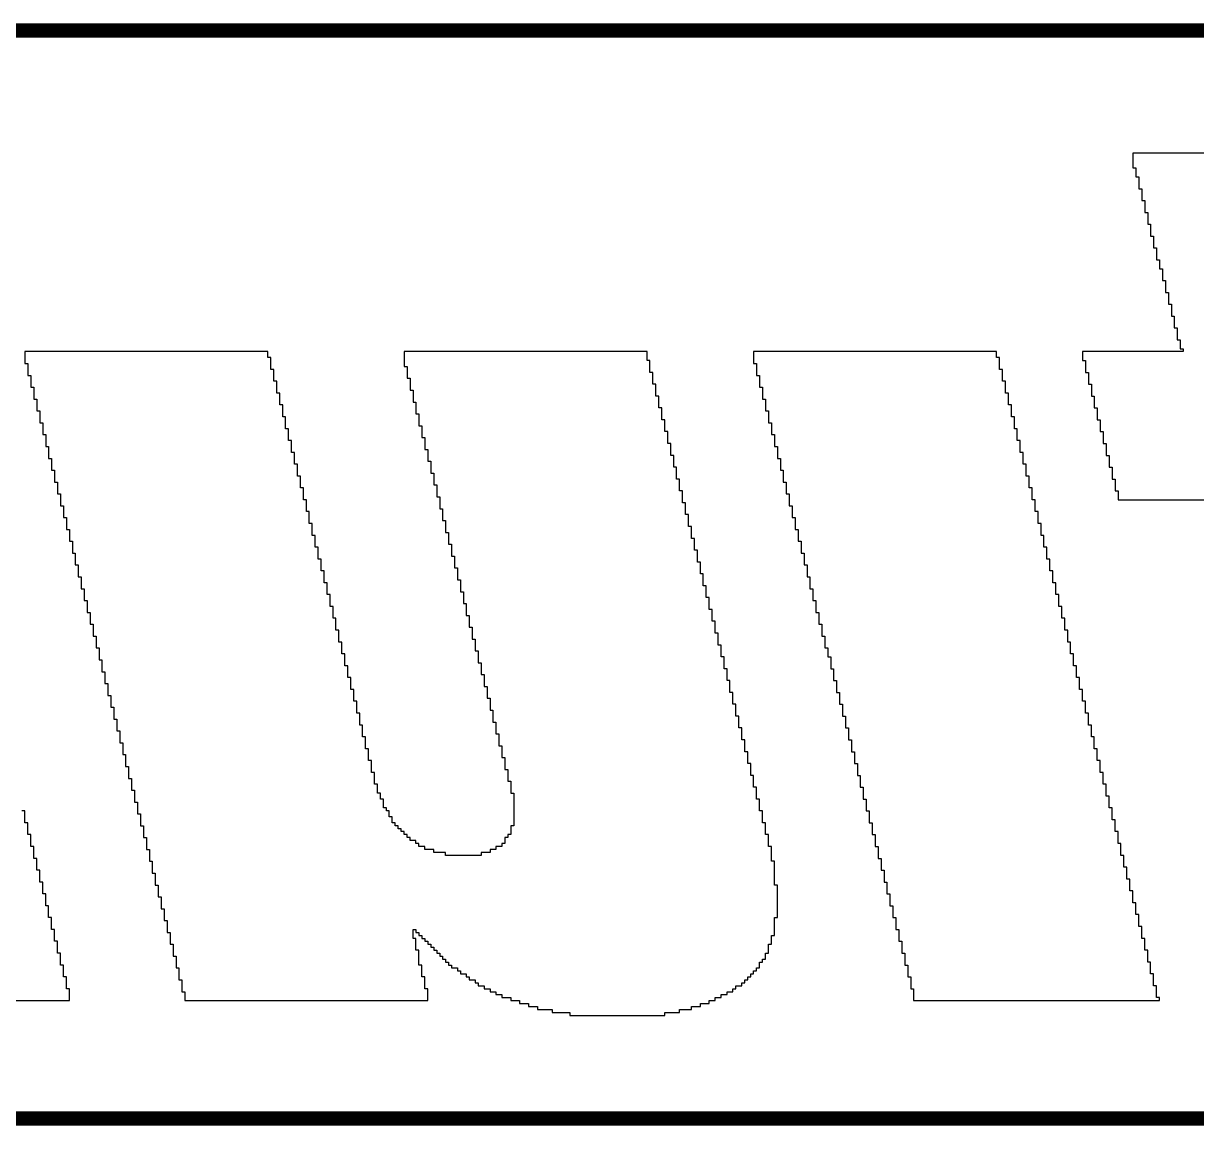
# Model space of a CAD drawing. Header units: inches. Extents: x -5.3 to 9.8, y -3.2 to 6.3.
# Drawn here: x -3.2202 to -2.8103, y -1.8025 to -1.4175 of the extents above; entities that cross this region are included whole.
import ezdxf

# ---------------------------------------------------------------- set-up
doc = ezdxf.new("R2010")
doc.units = ezdxf.units.IN
doc.header["$MEASUREMENT"] = 0
doc.layers.add('22_TITLE_BLOCK_MIRRORED', color=56, linetype='Continuous')

msp = doc.modelspace()

# ---------------------------------------------------------------- linework, layer by layer
at = {"layer": '22_TITLE_BLOCK_MIRRORED'}
for p, q in [((-2.83258, -1.4628), (-2.83258, -1.46797)), ((-2.7477, -1.4628), (-2.83258, -1.4628)), ((-2.83258, -1.46797), (-2.83154, -1.46797)), ((-2.83154, -1.46797), (-2.83154, -1.47108)), ((-2.83154, -1.47108), (-2.83051, -1.47108)), ((-2.83051, -1.47108), (-2.83051, -1.47522)), ((-2.83051, -1.47522), (-2.82947, -1.47522)), ((-2.82947, -1.47522), (-2.82947, -1.47936)), ((-2.82947, -1.47936), (-2.82844, -1.47936)), ((-2.82844, -1.47936), (-2.82844, -1.4835)), ((-2.82844, -1.4835), (-2.8274, -1.4835)), ((-2.8274, -1.4835), (-2.8274, -1.48764)), ((-2.8274, -1.48764), (-2.82637, -1.48764)), ((-2.82637, -1.48764), (-2.82637, -1.49178)), ((-2.82637, -1.49178), (-2.82533, -1.49178)), ((-2.82533, -1.49178), (-2.82533, -1.49592)), ((-2.82533, -1.49592), (-2.8243, -1.49592)), ((-2.8243, -1.49592), (-2.8243, -1.50006)), ((-2.8243, -1.50006), (-2.82326, -1.50006)), ((-2.82326, -1.50006), (-2.82326, -1.50317)), ((-2.82326, -1.50317), (-2.82223, -1.50317)), ((-2.82223, -1.50317), (-2.82223, -1.50731)), ((-2.82223, -1.50731), (-2.82119, -1.50731)), ((-2.82119, -1.50731), (-2.82119, -1.51145)), ((-2.82119, -1.51145), (-2.82016, -1.51145)), ((-2.82016, -1.51145), (-2.82016, -1.51559)), ((-2.82016, -1.51559), (-2.81912, -1.51559)), ((-2.81912, -1.51559), (-2.81912, -1.51973)), ((-2.81912, -1.51973), (-2.81809, -1.51973)), ((-2.81809, -1.51973), (-2.81809, -1.52387)), ((-2.81809, -1.52387), (-2.81705, -1.52387)), ((-2.81705, -1.52387), (-2.81705, -1.52801)), ((-2.81705, -1.52801), (-2.81602, -1.52801)), ((-2.81602, -1.52801), (-2.81602, -1.53112)), ((-3.21972, -1.53215), (-3.21972, -1.53629)), ((-3.13484, -1.53215), (-3.21972, -1.53215)), ((-3.13484, -1.53422), (-3.13484, -1.53215)), ((-3.00234, -1.53215), (-3.08722, -1.53215)), ((-3.08722, -1.53215), (-3.08722, -1.53733)), ((-3.00234, -1.53526), (-3.00234, -1.53215)), ((-2.96508, -1.53215), (-2.96508, -1.53629)), ((-2.8802, -1.53215), (-2.96508, -1.53215)), ((-2.8802, -1.53422), (-2.8802, -1.53215)), ((-2.81498, -1.53215), (-2.85018, -1.53215)), ((-2.85018, -1.53215), (-2.85018, -1.53526)), ((-2.81602, -1.53112), (-2.81498, -1.53112)), ((-2.81498, -1.53112), (-2.81498, -1.53215)), ((-3.21972, -1.53629), (-3.21869, -1.53629)), ((-3.21869, -1.53629), (-3.21869, -1.54043)), ((-3.13381, -1.53422), (-3.13484, -1.53422)), ((-3.13381, -1.53836), (-3.13381, -1.53422)), ((-3.00131, -1.53526), (-3.00234, -1.53526)), ((-3.00131, -1.5394), (-3.00131, -1.53526)), ((-2.96508, -1.53629), (-2.96404, -1.53629)), ((-2.96404, -1.53629), (-2.96404, -1.54043)), ((-2.87916, -1.53422), (-2.8802, -1.53422)), ((-2.87916, -1.53836), (-2.87916, -1.53422)), ((-2.85018, -1.53526), (-2.84914, -1.53526)), ((-2.84914, -1.53526), (-2.84914, -1.5394)), ((-3.21869, -1.54043), (-3.21765, -1.54043)), ((-3.21765, -1.54043), (-3.21765, -1.54457)), ((-3.13277, -1.53836), (-3.13381, -1.53836)), ((-3.13277, -1.5425), (-3.13277, -1.53836)), ((-3.08722, -1.53733), (-3.08619, -1.53733)), ((-3.08619, -1.53733), (-3.08619, -1.54147)), ((-3.00027, -1.5394), (-3.00131, -1.5394)), ((-3.00027, -1.54354), (-3.00027, -1.5394)), ((-2.96404, -1.54043), (-2.96301, -1.54043)), ((-2.96301, -1.54043), (-2.96301, -1.54457)), ((-2.87813, -1.53836), (-2.87916, -1.53836)), ((-2.87813, -1.5425), (-2.87813, -1.53836)), ((-2.84914, -1.5394), (-2.84811, -1.5394)), ((-2.84811, -1.5394), (-2.84811, -1.54354)), ((-3.21765, -1.54457), (-3.21662, -1.54457)), ((-3.21662, -1.54457), (-3.21662, -1.54871)), ((-3.13174, -1.5425), (-3.13277, -1.5425)), ((-3.13174, -1.54664), (-3.13174, -1.5425)), ((-3.08619, -1.54147), (-3.08515, -1.54147)), ((-3.08515, -1.54147), (-3.08515, -1.54561)), ((-2.99924, -1.54354), (-3.00027, -1.54354)), ((-2.99924, -1.54768), (-2.99924, -1.54354)), ((-2.96301, -1.54457), (-2.96197, -1.54457)), ((-2.96197, -1.54457), (-2.96197, -1.54871)), ((-2.87709, -1.5425), (-2.87813, -1.5425)), ((-2.87709, -1.54664), (-2.87709, -1.5425)), ((-2.84811, -1.54354), (-2.84707, -1.54354)), ((-2.84707, -1.54354), (-2.84707, -1.54768)), ((-3.21662, -1.54871), (-3.21558, -1.54871)), ((-3.21558, -1.54871), (-3.21558, -1.55285)), ((-3.1307, -1.54664), (-3.13174, -1.54664)), ((-3.1307, -1.55078), (-3.1307, -1.54664)), ((-3.08515, -1.54561), (-3.08412, -1.54561)), ((-3.08412, -1.54561), (-3.08412, -1.54975)), ((-2.9982, -1.54768), (-2.99924, -1.54768)), ((-2.9982, -1.55182), (-2.9982, -1.54768)), ((-2.96197, -1.54871), (-2.96094, -1.54871)), ((-2.96094, -1.54871), (-2.96094, -1.55285)), ((-2.87606, -1.54664), (-2.87709, -1.54664)), ((-2.87606, -1.55078), (-2.87606, -1.54664)), ((-2.84707, -1.54768), (-2.84604, -1.54768)), ((-2.84604, -1.54768), (-2.84604, -1.55182)), ((-3.21558, -1.55285), (-3.21455, -1.55285)), ((-3.21455, -1.55285), (-3.21455, -1.55699)), ((-3.12966, -1.55078), (-3.1307, -1.55078)), ((-3.12966, -1.55492), (-3.12966, -1.55078)), ((-3.08412, -1.54975), (-3.08308, -1.54975)), ((-3.08308, -1.54975), (-3.08308, -1.55389)), ((-2.99717, -1.55182), (-2.9982, -1.55182)), ((-2.99717, -1.55596), (-2.99717, -1.55182)), ((-2.96094, -1.55285), (-2.9599, -1.55285)), ((-2.9599, -1.55285), (-2.9599, -1.55699)), ((-2.87502, -1.55078), (-2.87606, -1.55078)), ((-2.87502, -1.55492), (-2.87502, -1.55078)), ((-2.84604, -1.55182), (-2.845, -1.55182)), ((-2.845, -1.55182), (-2.845, -1.55596)), ((-3.21455, -1.55699), (-3.21351, -1.55699)), ((-3.21351, -1.55699), (-3.21351, -1.56114)), ((-3.12863, -1.55492), (-3.12966, -1.55492)), ((-3.12863, -1.55907), (-3.12863, -1.55492)), ((-3.08308, -1.55389), (-3.08205, -1.55389)), ((-3.08205, -1.55389), (-3.08205, -1.55803)), ((-2.99613, -1.55596), (-2.99717, -1.55596)), ((-2.99613, -1.5601), (-2.99613, -1.55596)), ((-2.9599, -1.55699), (-2.95887, -1.55699)), ((-2.95887, -1.55699), (-2.95887, -1.56114)), ((-2.87398, -1.55492), (-2.87502, -1.55492)), ((-2.87398, -1.55907), (-2.87398, -1.55492)), ((-2.845, -1.55596), (-2.84397, -1.55596)), ((-2.84397, -1.55596), (-2.84397, -1.5601)), ((-3.21351, -1.56114), (-3.21248, -1.56114)), ((-3.21248, -1.56114), (-3.21248, -1.56528)), ((-3.12759, -1.55907), (-3.12863, -1.55907)), ((-3.12759, -1.56321), (-3.12759, -1.55907)), ((-3.08205, -1.55803), (-3.08101, -1.55803)), ((-3.08101, -1.55803), (-3.08101, -1.56217)), ((-2.9951, -1.5601), (-2.99613, -1.5601)), ((-2.9951, -1.56424), (-2.9951, -1.5601)), ((-2.95887, -1.56114), (-2.95783, -1.56114)), ((-2.95783, -1.56114), (-2.95783, -1.56528)), ((-2.87295, -1.55907), (-2.87398, -1.55907)), ((-2.87295, -1.56321), (-2.87295, -1.55907)), ((-2.84397, -1.5601), (-2.84293, -1.5601)), ((-2.84293, -1.5601), (-2.84293, -1.56424)), ((-3.21248, -1.56528), (-3.21144, -1.56528)), ((-3.21144, -1.56528), (-3.21144, -1.56942)), ((-3.12656, -1.56321), (-3.12759, -1.56321)), ((-3.12656, -1.56735), (-3.12656, -1.56321)), ((-3.08101, -1.56217), (-3.07998, -1.56217)), ((-3.07998, -1.56217), (-3.07998, -1.56631)), ((-2.99406, -1.56424), (-2.9951, -1.56424)), ((-2.99406, -1.56838), (-2.99406, -1.56424)), ((-2.95783, -1.56528), (-2.9568, -1.56528)), ((-2.9568, -1.56528), (-2.9568, -1.56942)), ((-2.87191, -1.56321), (-2.87295, -1.56321)), ((-2.87191, -1.56735), (-2.87191, -1.56321)), ((-2.84293, -1.56424), (-2.8419, -1.56424)), ((-2.8419, -1.56424), (-2.8419, -1.56838)), ((-3.21144, -1.56942), (-3.21041, -1.56942)), ((-3.21041, -1.56942), (-3.21041, -1.57356)), ((-3.12552, -1.56735), (-3.12656, -1.56735)), ((-3.12552, -1.57149), (-3.12552, -1.56735)), ((-3.07998, -1.56631), (-3.07894, -1.56631)), ((-3.07894, -1.56631), (-3.07894, -1.57045)), ((-2.99303, -1.56838), (-2.99406, -1.56838)), ((-2.99303, -1.57252), (-2.99303, -1.56838)), ((-2.9568, -1.56942), (-2.95576, -1.56942)), ((-2.95576, -1.56942), (-2.95576, -1.57356)), ((-2.87088, -1.56735), (-2.87191, -1.56735)), ((-2.87088, -1.57149), (-2.87088, -1.56735)), ((-2.8419, -1.56838), (-2.84086, -1.56838)), ((-2.84086, -1.56838), (-2.84086, -1.57252)), ((-3.21041, -1.57356), (-3.20937, -1.57356)), ((-3.20937, -1.57356), (-3.20937, -1.5777)), ((-3.12449, -1.57149), (-3.12552, -1.57149)), ((-3.12449, -1.57563), (-3.12449, -1.57149)), ((-3.07894, -1.57045), (-3.07791, -1.57045)), ((-3.07791, -1.57045), (-3.07791, -1.57459)), ((-2.99199, -1.57252), (-2.99303, -1.57252)), ((-2.99199, -1.57666), (-2.99199, -1.57252)), ((-2.95576, -1.57356), (-2.95473, -1.57356)), ((-2.95473, -1.57356), (-2.95473, -1.5777)), ((-2.86984, -1.57149), (-2.87088, -1.57149)), ((-2.86984, -1.57563), (-2.86984, -1.57149)), ((-2.84086, -1.57252), (-2.83983, -1.57252)), ((-2.83983, -1.57252), (-2.83983, -1.57666)), ((-3.20937, -1.5777), (-3.20834, -1.5777)), ((-3.20834, -1.5777), (-3.20834, -1.58184)), ((-3.12345, -1.57563), (-3.12449, -1.57563)), ((-3.12345, -1.57977), (-3.12345, -1.57563)), ((-3.07791, -1.57459), (-3.07687, -1.57459)), ((-3.07687, -1.57459), (-3.07687, -1.57873)), ((-2.99096, -1.57666), (-2.99199, -1.57666)), ((-2.99096, -1.5808), (-2.99096, -1.57666)), ((-2.95473, -1.5777), (-2.95369, -1.5777)), ((-2.95369, -1.5777), (-2.95369, -1.58184)), ((-2.86881, -1.57563), (-2.86984, -1.57563)), ((-2.86881, -1.57977), (-2.86881, -1.57563)), ((-2.83983, -1.57666), (-2.83879, -1.57666)), ((-2.83879, -1.57666), (-2.83879, -1.5808)), ((-3.20834, -1.58184), (-3.2073, -1.58184)), ((-3.2073, -1.58184), (-3.2073, -1.58598)), ((-3.12242, -1.57977), (-3.12345, -1.57977)), ((-3.12242, -1.58391), (-3.12242, -1.57977)), ((-3.07687, -1.57873), (-3.07584, -1.57873)), ((-3.07584, -1.57873), (-3.07584, -1.58287)), ((-2.98992, -1.5808), (-2.99096, -1.5808)), ((-2.98992, -1.58494), (-2.98992, -1.5808)), ((-2.95369, -1.58184), (-2.95266, -1.58184)), ((-2.95266, -1.58184), (-2.95266, -1.58598)), ((-2.86777, -1.57977), (-2.86881, -1.57977)), ((-2.86777, -1.58391), (-2.86777, -1.57977)), ((-2.83879, -1.5808), (-2.83775, -1.5808)), ((-2.83775, -1.5808), (-2.83775, -1.58391)), ((-3.2073, -1.58598), (-3.20627, -1.58598)), ((-3.20627, -1.58598), (-3.20627, -1.59012)), ((-3.12138, -1.58391), (-3.12242, -1.58391)), ((-3.12138, -1.58805), (-3.12138, -1.58391)), ((-3.07584, -1.58287), (-3.0748, -1.58287)), ((-3.0748, -1.58287), (-3.0748, -1.58701)), ((-2.98889, -1.58494), (-2.98992, -1.58494)), ((-2.98889, -1.58908), (-2.98889, -1.58494)), ((-2.95266, -1.58598), (-2.95162, -1.58598)), ((-2.95162, -1.58598), (-2.95162, -1.59012)), ((-2.86674, -1.58391), (-2.86777, -1.58391)), ((-2.86674, -1.58805), (-2.86674, -1.58391)), ((-2.83775, -1.58391), (-2.80256, -1.58391)), ((-3.20627, -1.59012), (-3.20523, -1.59012)), ((-3.20523, -1.59012), (-3.20523, -1.59426)), ((-3.12035, -1.58805), (-3.12138, -1.58805)), ((-3.12035, -1.59219), (-3.12035, -1.58805)), ((-3.0748, -1.58701), (-3.07377, -1.58701)), ((-3.07377, -1.58701), (-3.07377, -1.59115)), ((-2.98785, -1.58908), (-2.98889, -1.58908)), ((-2.98785, -1.59322), (-2.98785, -1.58908)), ((-2.95162, -1.59012), (-2.95059, -1.59012)), ((-2.95059, -1.59012), (-2.95059, -1.59426)), ((-2.8657, -1.58805), (-2.86674, -1.58805)), ((-2.8657, -1.59219), (-2.8657, -1.58805)), ((-3.20523, -1.59426), (-3.2042, -1.59426)), ((-3.2042, -1.59426), (-3.2042, -1.5984)), ((-3.11931, -1.59219), (-3.12035, -1.59219)), ((-3.11931, -1.59633), (-3.11931, -1.59219)), ((-3.07377, -1.59115), (-3.07273, -1.59115)), ((-3.07273, -1.59115), (-3.07273, -1.5953)), ((-2.98682, -1.59322), (-2.98785, -1.59322)), ((-2.98682, -1.59737), (-2.98682, -1.59322)), ((-2.95059, -1.59426), (-2.94955, -1.59426)), ((-2.94955, -1.59426), (-2.94955, -1.5984)), ((-2.86467, -1.59219), (-2.8657, -1.59219)), ((-2.86467, -1.59633), (-2.86467, -1.59219)), ((-3.2042, -1.5984), (-3.20316, -1.5984)), ((-3.20316, -1.5984), (-3.20316, -1.60254)), ((-3.11828, -1.59633), (-3.11931, -1.59633)), ((-3.11828, -1.60047), (-3.11828, -1.59633)), ((-3.07273, -1.5953), (-3.0717, -1.5953)), ((-3.0717, -1.5953), (-3.0717, -1.59944)), ((-2.98578, -1.59737), (-2.98682, -1.59737)), ((-2.98578, -1.60151), (-2.98578, -1.59737)), ((-2.94955, -1.5984), (-2.94851, -1.5984)), ((-2.94851, -1.5984), (-2.94851, -1.60254)), ((-2.86363, -1.59633), (-2.86467, -1.59633)), ((-2.86363, -1.60047), (-2.86363, -1.59633)), ((-3.20316, -1.60254), (-3.20213, -1.60254)), ((-3.20213, -1.60254), (-3.20213, -1.60668)), ((-3.11724, -1.60047), (-3.11828, -1.60047)), ((-3.11724, -1.60461), (-3.11724, -1.60047)), ((-3.0717, -1.59944), (-3.07066, -1.59944)), ((-3.07066, -1.59944), (-3.07066, -1.60358)), ((-2.98475, -1.60151), (-2.98578, -1.60151)), ((-2.98475, -1.60565), (-2.98475, -1.60151)), ((-2.94851, -1.60254), (-2.94748, -1.60254)), ((-2.94748, -1.60254), (-2.94748, -1.60668)), ((-2.8626, -1.60047), (-2.86363, -1.60047)), ((-2.8626, -1.60461), (-2.8626, -1.60047)), ((-3.20213, -1.60668), (-3.20109, -1.60668)), ((-3.20109, -1.60668), (-3.20109, -1.61082)), ((-3.11621, -1.60461), (-3.11724, -1.60461)), ((-3.11621, -1.60875), (-3.11621, -1.60461)), ((-3.07066, -1.60358), (-3.06963, -1.60358)), ((-3.06963, -1.60358), (-3.06963, -1.60772)), ((-2.98371, -1.60565), (-2.98475, -1.60565)), ((-2.98371, -1.60979), (-2.98371, -1.60565)), ((-2.94748, -1.60668), (-2.94644, -1.60668)), ((-2.94644, -1.60668), (-2.94644, -1.61082)), ((-2.86156, -1.60461), (-2.8626, -1.60461)), ((-2.86156, -1.60875), (-2.86156, -1.60461)), ((-3.20109, -1.61082), (-3.20005, -1.61082)), ((-3.20005, -1.61082), (-3.20005, -1.61496)), ((-3.11517, -1.60875), (-3.11621, -1.60875)), ((-3.11517, -1.61289), (-3.11517, -1.60875)), ((-3.06963, -1.60772), (-3.06859, -1.60772)), ((-3.06859, -1.60772), (-3.06859, -1.61186)), ((-2.98267, -1.60979), (-2.98371, -1.60979)), ((-2.98267, -1.61393), (-2.98267, -1.60979)), ((-2.94644, -1.61082), (-2.94541, -1.61082)), ((-2.94541, -1.61082), (-2.94541, -1.61496)), ((-2.86053, -1.60875), (-2.86156, -1.60875)), ((-2.86053, -1.61289), (-2.86053, -1.60875)), ((-3.20005, -1.61496), (-3.19902, -1.61496)), ((-3.19902, -1.61496), (-3.19902, -1.6191)), ((-3.11414, -1.61289), (-3.11517, -1.61289)), ((-3.11414, -1.61703), (-3.11414, -1.61289)), ((-3.06859, -1.61186), (-3.06756, -1.61186)), ((-3.06756, -1.61186), (-3.06756, -1.616)), ((-2.98164, -1.61393), (-2.98267, -1.61393)), ((-2.98164, -1.61807), (-2.98164, -1.61393)), ((-2.94541, -1.61496), (-2.94437, -1.61496)), ((-2.94437, -1.61496), (-2.94437, -1.6191)), ((-2.85949, -1.61289), (-2.86053, -1.61289)), ((-2.85949, -1.61703), (-2.85949, -1.61289)), ((-3.19902, -1.6191), (-3.19798, -1.6191)), ((-3.19798, -1.6191), (-3.19798, -1.62324)), ((-3.1131, -1.61703), (-3.11414, -1.61703)), ((-3.1131, -1.62117), (-3.1131, -1.61703)), ((-3.06756, -1.616), (-3.06652, -1.616)), ((-3.06652, -1.616), (-3.06652, -1.62014)), ((-2.9806, -1.61807), (-2.98164, -1.61807)), ((-2.9806, -1.62221), (-2.9806, -1.61807)), ((-2.94437, -1.6191), (-2.94334, -1.6191)), ((-2.94334, -1.6191), (-2.94334, -1.62324)), ((-2.85846, -1.61703), (-2.85949, -1.61703)), ((-2.85846, -1.62117), (-2.85846, -1.61703)), ((-3.19798, -1.62324), (-3.19695, -1.62324)), ((-3.19695, -1.62324), (-3.19695, -1.62738)), ((-3.11207, -1.62117), (-3.1131, -1.62117)), ((-3.11207, -1.62531), (-3.11207, -1.62117)), ((-3.06652, -1.62014), (-3.06549, -1.62014)), ((-3.06549, -1.62014), (-3.06549, -1.62428)), ((-2.97957, -1.62221), (-2.9806, -1.62221)), ((-2.97957, -1.62635), (-2.97957, -1.62221)), ((-2.94334, -1.62324), (-2.9423, -1.62324)), ((-2.9423, -1.62324), (-2.9423, -1.62738)), ((-2.85742, -1.62117), (-2.85846, -1.62117)), ((-2.85742, -1.62531), (-2.85742, -1.62117)), ((-3.11103, -1.62531), (-3.11207, -1.62531)), ((-3.11103, -1.62945), (-3.11103, -1.62531)), ((-3.06549, -1.62428), (-3.06445, -1.62428)), ((-3.06445, -1.62428), (-3.06445, -1.62842)), ((-2.97853, -1.62635), (-2.97957, -1.62635)), ((-2.97853, -1.63049), (-2.97853, -1.62635)), ((-2.85639, -1.62531), (-2.85742, -1.62531)), ((-2.85639, -1.62945), (-2.85639, -1.62531)), ((-3.19695, -1.62738), (-3.19591, -1.62738)), ((-3.19591, -1.62738), (-3.19591, -1.63152)), ((-3.11, -1.62945), (-3.11103, -1.62945)), ((-3.11, -1.6336), (-3.11, -1.62945)), ((-3.06445, -1.62842), (-3.06342, -1.62842)), ((-3.06342, -1.62842), (-3.06342, -1.63256)), ((-2.9775, -1.63049), (-2.97853, -1.63049)), ((-2.9775, -1.63463), (-2.9775, -1.63049)), ((-2.9423, -1.62738), (-2.94127, -1.62738)), ((-2.94127, -1.62738), (-2.94127, -1.63152)), ((-2.85535, -1.62945), (-2.85639, -1.62945)), ((-2.85535, -1.6336), (-2.85535, -1.62945)), ((-3.19591, -1.63152), (-3.19488, -1.63152)), ((-3.19488, -1.63152), (-3.19488, -1.63567)), ((-3.10896, -1.6336), (-3.11, -1.6336)), ((-3.10896, -1.63774), (-3.10896, -1.6336)), ((-3.06342, -1.63256), (-3.06238, -1.63256)), ((-3.06238, -1.63256), (-3.06238, -1.6367)), ((-2.97646, -1.63463), (-2.9775, -1.63463)), ((-2.97646, -1.63877), (-2.97646, -1.63463)), ((-2.94127, -1.63152), (-2.94023, -1.63152)), ((-2.94023, -1.63152), (-2.94023, -1.63567)), ((-2.85432, -1.6336), (-2.85535, -1.6336)), ((-2.85432, -1.63774), (-2.85432, -1.6336)), ((-3.19488, -1.63567), (-3.19384, -1.63567)), ((-3.19384, -1.63567), (-3.19384, -1.63981)), ((-3.10793, -1.63774), (-3.10896, -1.63774)), ((-3.10793, -1.64188), (-3.10793, -1.63774)), ((-3.06238, -1.6367), (-3.06135, -1.6367)), ((-3.06135, -1.6367), (-3.06135, -1.64084)), ((-2.97543, -1.63877), (-2.97646, -1.63877)), ((-2.97543, -1.64291), (-2.97543, -1.63877)), ((-2.94023, -1.63567), (-2.9392, -1.63567)), ((-2.9392, -1.63567), (-2.9392, -1.63877)), ((-2.9392, -1.63877), (-2.93816, -1.63877)), ((-2.93816, -1.63877), (-2.93816, -1.64291)), ((-2.85328, -1.63774), (-2.85432, -1.63774)), ((-2.85328, -1.64188), (-2.85328, -1.63774)), ((-3.19384, -1.63981), (-3.19281, -1.63981)), ((-3.19281, -1.63981), (-3.19281, -1.64395)), ((-3.10689, -1.64188), (-3.10793, -1.64188)), ((-3.10689, -1.64602), (-3.10689, -1.64188)), ((-3.06135, -1.64084), (-3.06031, -1.64084)), ((-3.06031, -1.64084), (-3.06031, -1.64498)), ((-2.97439, -1.64291), (-2.97543, -1.64291)), ((-2.97439, -1.64705), (-2.97439, -1.64291)), ((-2.93816, -1.64291), (-2.93713, -1.64291)), ((-2.93713, -1.64291), (-2.93713, -1.64705)), ((-2.85225, -1.64188), (-2.85328, -1.64188)), ((-2.85225, -1.64602), (-2.85225, -1.64188)), ((-3.19281, -1.64395), (-3.19177, -1.64395)), ((-3.19177, -1.64395), (-3.19177, -1.64809)), ((-3.10586, -1.64602), (-3.10689, -1.64602)), ((-3.10586, -1.65016), (-3.10586, -1.64602)), ((-3.06031, -1.64498), (-3.05928, -1.64498)), ((-3.05928, -1.64498), (-3.05928, -1.64912)), ((-2.97336, -1.64705), (-2.97439, -1.64705)), ((-2.97336, -1.65119), (-2.97336, -1.64705)), ((-2.93713, -1.64705), (-2.93609, -1.64705)), ((-2.93609, -1.64705), (-2.93609, -1.65119)), ((-2.85121, -1.64602), (-2.85225, -1.64602)), ((-2.85121, -1.65016), (-2.85121, -1.64602)), ((-3.19177, -1.64809), (-3.19074, -1.64809)), ((-3.19074, -1.64809), (-3.19074, -1.65223)), ((-3.10482, -1.65016), (-3.10586, -1.65016)), ((-3.10482, -1.6543), (-3.10482, -1.65016)), ((-3.05928, -1.64912), (-3.05824, -1.64912)), ((-3.05824, -1.64912), (-3.05824, -1.65326)), ((-2.97232, -1.65119), (-2.97336, -1.65119)), ((-2.97232, -1.65533), (-2.97232, -1.65119)), ((-2.93609, -1.65119), (-2.93506, -1.65119)), ((-2.93506, -1.65119), (-2.93506, -1.65533)), ((-2.85018, -1.65016), (-2.85121, -1.65016)), ((-2.85018, -1.6543), (-2.85018, -1.65016)), ((-3.19074, -1.65223), (-3.1897, -1.65223)), ((-3.1897, -1.65223), (-3.1897, -1.65637)), ((-3.10379, -1.6543), (-3.10482, -1.6543)), ((-3.10379, -1.65844), (-3.10379, -1.6543)), ((-3.05824, -1.65326), (-3.05721, -1.65326)), ((-3.05721, -1.65326), (-3.05721, -1.6574)), ((-2.97129, -1.65533), (-2.97232, -1.65533)), ((-2.97129, -1.65947), (-2.97129, -1.65533)), ((-2.93506, -1.65533), (-2.93402, -1.65533)), ((-2.93402, -1.65533), (-2.93402, -1.65947)), ((-2.84914, -1.6543), (-2.85018, -1.6543)), ((-2.84914, -1.65844), (-2.84914, -1.6543)), ((-3.1897, -1.65637), (-3.18867, -1.65637)), ((-3.18867, -1.65637), (-3.18867, -1.66051)), ((-3.10275, -1.65844), (-3.10379, -1.65844)), ((-3.10275, -1.66258), (-3.10275, -1.65844)), ((-3.05721, -1.6574), (-3.05617, -1.6574)), ((-3.05617, -1.6574), (-3.05617, -1.66154)), ((-2.97025, -1.65947), (-2.97129, -1.65947)), ((-2.97025, -1.66361), (-2.97025, -1.65947)), ((-2.93402, -1.65947), (-2.93299, -1.65947)), ((-2.93299, -1.65947), (-2.93299, -1.66361)), ((-2.84811, -1.65844), (-2.84914, -1.65844)), ((-2.84811, -1.66258), (-2.84811, -1.65844)), ((-3.18867, -1.66051), (-3.18763, -1.66051)), ((-3.18763, -1.66051), (-3.18763, -1.66465)), ((-3.10172, -1.66258), (-3.10275, -1.66258)), ((-3.10172, -1.66672), (-3.10172, -1.66258)), ((-3.05617, -1.66154), (-3.05513, -1.66154)), ((-3.05513, -1.66154), (-3.05513, -1.66568)), ((-2.96922, -1.66361), (-2.97025, -1.66361)), ((-2.96922, -1.66775), (-2.96922, -1.66361)), ((-2.93299, -1.66361), (-2.93195, -1.66361)), ((-2.93195, -1.66361), (-2.93195, -1.66775)), ((-2.84707, -1.66258), (-2.84811, -1.66258)), ((-2.84707, -1.66672), (-2.84707, -1.66258)), ((-3.18763, -1.66465), (-3.1866, -1.66465)), ((-3.1866, -1.66465), (-3.1866, -1.66879)), ((-3.10068, -1.66672), (-3.10172, -1.66672)), ((-3.10068, -1.67086), (-3.10068, -1.66672)), ((-3.05513, -1.66568), (-3.0541, -1.66568)), ((-3.0541, -1.66568), (-3.0541, -1.66983)), ((-2.96818, -1.66775), (-2.96922, -1.66775)), ((-2.96818, -1.6719), (-2.96818, -1.66775)), ((-2.93195, -1.66775), (-2.93092, -1.66775)), ((-2.93092, -1.66775), (-2.93092, -1.6719)), ((-2.84604, -1.66672), (-2.84707, -1.66672)), ((-2.84604, -1.67086), (-2.84604, -1.66672)), ((-3.1866, -1.66879), (-3.18556, -1.66879)), ((-3.18556, -1.66879), (-3.18556, -1.67293)), ((-3.09965, -1.67086), (-3.10068, -1.67086)), ((-3.09965, -1.675), (-3.09965, -1.67086)), ((-3.0541, -1.66983), (-3.05306, -1.66983)), ((-3.05306, -1.66983), (-3.05306, -1.67397)), ((-2.96715, -1.6719), (-2.96818, -1.6719)), ((-2.96715, -1.67604), (-2.96715, -1.6719)), ((-2.93092, -1.6719), (-2.92988, -1.6719)), ((-2.92988, -1.6719), (-2.92988, -1.67604)), ((-2.845, -1.67086), (-2.84604, -1.67086)), ((-2.845, -1.675), (-2.845, -1.67086)), ((-3.18556, -1.67293), (-3.18453, -1.67293)), ((-3.18453, -1.67293), (-3.18453, -1.67707)), ((-3.09861, -1.675), (-3.09965, -1.675)), ((-3.09861, -1.67914), (-3.09861, -1.675)), ((-3.05306, -1.67397), (-3.05203, -1.67397)), ((-3.05203, -1.67397), (-3.05203, -1.67811)), ((-2.96611, -1.67604), (-2.96715, -1.67604)), ((-2.96611, -1.68018), (-2.96611, -1.67604)), ((-2.92988, -1.67604), (-2.92885, -1.67604)), ((-2.92885, -1.67604), (-2.92885, -1.68018)), ((-2.84397, -1.675), (-2.845, -1.675)), ((-2.84397, -1.67914), (-2.84397, -1.675)), ((-3.18453, -1.67707), (-3.18349, -1.67707)), ((-3.18349, -1.67707), (-3.18349, -1.68121)), ((-3.09758, -1.67914), (-3.09861, -1.67914)), ((-3.09758, -1.68328), (-3.09758, -1.67914)), ((-3.05203, -1.67811), (-3.05099, -1.67811)), ((-3.05099, -1.67811), (-3.05099, -1.68225)), ((-2.96508, -1.68018), (-2.96611, -1.68018)), ((-2.96508, -1.68432), (-2.96508, -1.68018)), ((-2.92885, -1.68018), (-2.92781, -1.68018)), ((-2.92781, -1.68018), (-2.92781, -1.68432)), ((-2.84293, -1.67914), (-2.84397, -1.67914)), ((-2.84293, -1.68328), (-2.84293, -1.67914)), ((-3.18349, -1.68121), (-3.18246, -1.68121)), ((-3.18246, -1.68121), (-3.18246, -1.68535)), ((-3.09654, -1.68328), (-3.09758, -1.68328)), ((-3.09654, -1.68639), (-3.09654, -1.68328)), ((-3.05099, -1.68225), (-3.04996, -1.68225)), ((-3.04996, -1.68225), (-3.04996, -1.68639)), ((-2.96404, -1.68432), (-2.96508, -1.68432)), ((-2.96404, -1.68846), (-2.96404, -1.68432)), ((-2.92781, -1.68432), (-2.92678, -1.68432)), ((-2.92678, -1.68432), (-2.92678, -1.68846)), ((-2.8419, -1.68328), (-2.84293, -1.68328)), ((-2.8419, -1.68742), (-2.8419, -1.68328)), ((-3.18246, -1.68535), (-3.18142, -1.68535)), ((-3.18142, -1.68535), (-3.18142, -1.68949)), ((-3.09551, -1.68639), (-3.09654, -1.68639)), ((-3.09551, -1.68846), (-3.09551, -1.68639)), ((-3.09447, -1.68846), (-3.09551, -1.68846)), ((-3.09447, -1.69156), (-3.09447, -1.68846)), ((-3.04996, -1.68639), (-3.04892, -1.68639)), ((-3.04892, -1.68639), (-3.04892, -1.69777)), ((-2.96301, -1.68846), (-2.96404, -1.68846)), ((-2.96301, -1.6926), (-2.96301, -1.68846)), ((-2.92678, -1.68846), (-2.92574, -1.68846)), ((-2.92574, -1.68846), (-2.92574, -1.6926)), ((-2.84086, -1.68742), (-2.8419, -1.68742)), ((-2.84086, -1.69156), (-2.84086, -1.68742)), ((-3.21972, -1.6926), (-3.22076, -1.6926)), ((-3.21972, -1.69674), (-3.21972, -1.6926)), ((-3.18142, -1.68949), (-3.18039, -1.68949)), ((-3.18039, -1.68949), (-3.18039, -1.69363)), ((-3.09343, -1.69156), (-3.09447, -1.69156)), ((-3.09343, -1.6926), (-3.09343, -1.69156)), ((-3.0924, -1.6926), (-3.09343, -1.6926)), ((-3.0924, -1.69467), (-3.0924, -1.6926)), ((-2.96197, -1.6926), (-2.96301, -1.6926)), ((-2.96197, -1.69674), (-2.96197, -1.6926)), ((-2.92574, -1.6926), (-2.92471, -1.6926)), ((-2.92471, -1.6926), (-2.92471, -1.69674)), ((-2.83983, -1.69156), (-2.84086, -1.69156)), ((-2.83983, -1.6957), (-2.83983, -1.69156)), ((-3.21869, -1.69674), (-3.21972, -1.69674)), ((-3.21869, -1.70088), (-3.21869, -1.69674)), ((-3.18039, -1.69363), (-3.17935, -1.69363)), ((-3.17935, -1.69363), (-3.17935, -1.69777)), ((-3.09136, -1.69467), (-3.0924, -1.69467)), ((-3.09136, -1.69674), (-3.09136, -1.69467)), ((-3.09033, -1.69674), (-3.09136, -1.69674)), ((-3.09033, -1.69777), (-3.09033, -1.69674)), ((-2.96094, -1.69674), (-2.96197, -1.69674)), ((-2.96094, -1.70088), (-2.96094, -1.69674)), ((-2.92471, -1.69674), (-2.92367, -1.69674)), ((-2.92367, -1.69674), (-2.92367, -1.70088)), ((-2.83879, -1.6957), (-2.83983, -1.6957)), ((-2.83879, -1.69984), (-2.83879, -1.6957)), ((-3.21765, -1.70088), (-3.21869, -1.70088)), ((-3.21765, -1.70502), (-3.21765, -1.70088)), ((-3.17935, -1.69777), (-3.17832, -1.69777)), ((-3.17832, -1.69777), (-3.17832, -1.70191)), ((-3.08929, -1.69777), (-3.09033, -1.69777)), ((-3.08929, -1.69881), (-3.08929, -1.69777)), ((-3.08826, -1.69881), (-3.08929, -1.69881)), ((-3.08826, -1.69984), (-3.08826, -1.69881)), ((-3.08722, -1.69984), (-3.08826, -1.69984)), ((-3.08722, -1.70088), (-3.08722, -1.69984)), ((-3.08619, -1.70088), (-3.08722, -1.70088)), ((-3.08619, -1.70191), (-3.08619, -1.70088)), ((-3.04996, -1.70088), (-3.05099, -1.70088)), ((-3.05099, -1.70088), (-3.05099, -1.70191)), ((-3.04892, -1.69777), (-3.04996, -1.69777)), ((-3.04996, -1.69777), (-3.04996, -1.70088)), ((-2.9599, -1.70088), (-2.96094, -1.70088)), ((-2.9599, -1.70502), (-2.9599, -1.70088)), ((-2.92367, -1.70088), (-2.92264, -1.70088)), ((-2.92264, -1.70088), (-2.92264, -1.70502)), ((-2.83775, -1.69984), (-2.83879, -1.69984)), ((-2.83775, -1.70399), (-2.83775, -1.69984)), ((-3.21662, -1.70502), (-3.21765, -1.70502)), ((-3.21662, -1.70916), (-3.21662, -1.70502)), ((-3.17832, -1.70191), (-3.17728, -1.70191)), ((-3.17728, -1.70191), (-3.17728, -1.70606)), ((-3.08515, -1.70191), (-3.08619, -1.70191)), ((-3.08515, -1.70295), (-3.08515, -1.70191)), ((-3.08308, -1.70295), (-3.08515, -1.70295)), ((-3.08308, -1.70399), (-3.08308, -1.70295)), ((-3.08205, -1.70399), (-3.08308, -1.70399)), ((-3.08205, -1.70502), (-3.08205, -1.70399)), ((-3.07998, -1.70502), (-3.08205, -1.70502)), ((-3.07998, -1.70606), (-3.07998, -1.70502)), ((-3.05306, -1.70502), (-3.05513, -1.70502)), ((-3.05513, -1.70502), (-3.05513, -1.70606)), ((-3.05203, -1.70399), (-3.05306, -1.70399)), ((-3.05306, -1.70399), (-3.05306, -1.70502)), ((-3.05099, -1.70191), (-3.05203, -1.70191)), ((-3.05203, -1.70191), (-3.05203, -1.70399)), ((-2.95887, -1.70502), (-2.9599, -1.70502)), ((-2.95887, -1.7102), (-2.95887, -1.70502)), ((-2.92264, -1.70502), (-2.9216, -1.70502)), ((-2.9216, -1.70502), (-2.9216, -1.70916)), ((-2.83672, -1.70399), (-2.83775, -1.70399)), ((-2.83672, -1.70813), (-2.83672, -1.70399)), ((-3.21558, -1.70916), (-3.21662, -1.70916)), ((-3.21558, -1.7133), (-3.21558, -1.70916)), ((-3.17728, -1.70606), (-3.17625, -1.70606)), ((-3.17625, -1.70606), (-3.17625, -1.7102)), ((-3.07687, -1.70606), (-3.07998, -1.70606)), ((-3.07687, -1.70709), (-3.07687, -1.70606)), ((-3.07273, -1.70709), (-3.07687, -1.70709)), ((-3.07273, -1.70813), (-3.07273, -1.70709)), ((-3.06031, -1.70813), (-3.07273, -1.70813)), ((-3.05721, -1.70709), (-3.06031, -1.70709)), ((-3.06031, -1.70709), (-3.06031, -1.70813)), ((-3.05513, -1.70606), (-3.05721, -1.70606)), ((-3.05721, -1.70606), (-3.05721, -1.70709)), ((-2.9216, -1.70916), (-2.92057, -1.70916)), ((-2.92057, -1.70916), (-2.92057, -1.7133)), ((-2.83568, -1.70813), (-2.83672, -1.70813)), ((-2.83568, -1.71227), (-2.83568, -1.70813)), ((-3.21455, -1.7133), (-3.21558, -1.7133)), ((-3.21455, -1.71744), (-3.21455, -1.7133)), ((-3.17625, -1.7102), (-3.17521, -1.7102)), ((-3.17521, -1.7102), (-3.17521, -1.71434)), ((-2.95783, -1.7102), (-2.95887, -1.7102)), ((-2.95783, -1.71848), (-2.95783, -1.7102)), ((-2.92057, -1.7133), (-2.91953, -1.7133)), ((-2.91953, -1.7133), (-2.91953, -1.71744)), ((-2.83465, -1.71227), (-2.83568, -1.71227)), ((-2.83465, -1.71641), (-2.83465, -1.71227)), ((-3.21351, -1.71744), (-3.21455, -1.71744)), ((-3.21351, -1.72158), (-3.21351, -1.71744)), ((-3.17521, -1.71434), (-3.17418, -1.71434)), ((-3.17418, -1.71434), (-3.17418, -1.71848)), ((-2.91953, -1.71744), (-2.9185, -1.71744)), ((-2.9185, -1.71744), (-2.9185, -1.72158)), ((-2.83361, -1.71641), (-2.83465, -1.71641)), ((-2.83361, -1.72055), (-2.83361, -1.71641)), ((-3.21248, -1.72158), (-3.21351, -1.72158)), ((-3.21248, -1.72572), (-3.21248, -1.72158)), ((-3.17418, -1.71848), (-3.17314, -1.71848)), ((-3.17314, -1.71848), (-3.17314, -1.72262)), ((-2.9568, -1.71848), (-2.95783, -1.71848)), ((-2.9568, -1.72986), (-2.9568, -1.71848)), ((-2.9185, -1.72158), (-2.91746, -1.72158)), ((-2.91746, -1.72158), (-2.91746, -1.72572)), ((-2.83258, -1.72055), (-2.83361, -1.72055)), ((-2.83258, -1.72469), (-2.83258, -1.72055)), ((-3.21144, -1.72572), (-3.21248, -1.72572)), ((-3.21144, -1.72986), (-3.21144, -1.72572)), ((-3.17314, -1.72262), (-3.17211, -1.72262)), ((-3.17211, -1.72262), (-3.17211, -1.72676)), ((-2.91746, -1.72572), (-2.91643, -1.72572)), ((-2.91643, -1.72572), (-2.91643, -1.72986)), ((-2.83154, -1.72469), (-2.83258, -1.72469)), ((-2.83154, -1.72883), (-2.83154, -1.72469)), ((-3.17211, -1.72676), (-3.17107, -1.72676)), ((-3.17107, -1.72676), (-3.17107, -1.7309)), ((-2.83051, -1.72883), (-2.83154, -1.72883)), ((-2.83051, -1.73297), (-2.83051, -1.72883)), ((-3.21041, -1.72986), (-3.21144, -1.72986)), ((-3.21041, -1.734), (-3.21041, -1.72986)), ((-3.17107, -1.7309), (-3.17004, -1.7309)), ((-3.17004, -1.7309), (-3.17004, -1.73504)), ((-2.95783, -1.73607), (-2.95783, -1.72986)), ((-2.95783, -1.72986), (-2.9568, -1.72986)), ((-2.91643, -1.72986), (-2.91539, -1.72986)), ((-2.91539, -1.72986), (-2.91539, -1.734)), ((-2.82947, -1.73297), (-2.83051, -1.73297)), ((-2.82947, -1.73711), (-2.82947, -1.73297)), ((-3.20937, -1.734), (-3.21041, -1.734)), ((-3.20937, -1.73814), (-3.20937, -1.734)), ((-3.17004, -1.73504), (-3.169, -1.73504)), ((-3.169, -1.73504), (-3.169, -1.73918)), ((-3.08412, -1.73711), (-3.08412, -1.734)), ((-3.08412, -1.734), (-3.08308, -1.734)), ((-3.08308, -1.73711), (-3.08412, -1.73711)), ((-3.08308, -1.734), (-3.08308, -1.73504)), ((-3.08308, -1.73504), (-3.08205, -1.73504)), ((-3.08308, -1.74125), (-3.08308, -1.73711)), ((-3.08205, -1.73504), (-3.08205, -1.73607)), ((-3.08205, -1.73607), (-3.08101, -1.73607)), ((-3.08101, -1.73607), (-3.08101, -1.73711)), ((-3.08101, -1.73711), (-3.07998, -1.73711)), ((-3.07998, -1.73711), (-3.07998, -1.73814)), ((-2.95887, -1.73918), (-2.95887, -1.73607)), ((-2.95887, -1.73607), (-2.95783, -1.73607)), ((-2.91539, -1.734), (-2.91436, -1.734)), ((-2.91436, -1.734), (-2.91436, -1.73814)), ((-2.82844, -1.73711), (-2.82947, -1.73711)), ((-2.82844, -1.74125), (-2.82844, -1.73711)), ((-3.20834, -1.73814), (-3.20937, -1.73814)), ((-3.20834, -1.74229), (-3.20834, -1.73814)), ((-3.169, -1.73918), (-3.16797, -1.73918)), ((-3.16797, -1.73918), (-3.16797, -1.74332)), ((-3.08205, -1.74125), (-3.08308, -1.74125)), ((-3.08205, -1.74643), (-3.08205, -1.74125)), ((-3.07998, -1.73814), (-3.07894, -1.73814)), ((-3.07894, -1.73814), (-3.07894, -1.73918)), ((-3.07894, -1.73918), (-3.07791, -1.73918)), ((-3.07791, -1.73918), (-3.07791, -1.74022)), ((-3.07791, -1.74022), (-3.07687, -1.74022)), ((-3.07687, -1.74022), (-3.07687, -1.74125)), ((-3.07687, -1.74125), (-3.07584, -1.74125)), ((-3.07584, -1.74125), (-3.07584, -1.74229)), ((-2.9599, -1.74229), (-2.9599, -1.73918)), ((-2.9599, -1.73918), (-2.95887, -1.73918)), ((-2.91436, -1.73814), (-2.91332, -1.73814)), ((-2.91332, -1.73814), (-2.91332, -1.74229)), ((-2.8274, -1.74125), (-2.82844, -1.74125)), ((-2.8274, -1.74539), (-2.8274, -1.74125)), ((-3.2073, -1.74229), (-3.20834, -1.74229)), ((-3.2073, -1.74643), (-3.2073, -1.74229)), ((-3.16797, -1.74332), (-3.16693, -1.74332)), ((-3.16693, -1.74332), (-3.16693, -1.74746)), ((-3.07584, -1.74229), (-3.0748, -1.74229)), ((-3.0748, -1.74229), (-3.0748, -1.74332)), ((-3.0748, -1.74332), (-3.07377, -1.74332)), ((-3.07377, -1.74332), (-3.07377, -1.74436)), ((-3.07377, -1.74436), (-3.07273, -1.74436)), ((-3.07273, -1.74436), (-3.07273, -1.74539)), ((-3.07273, -1.74539), (-3.0717, -1.74539)), ((-3.0717, -1.74539), (-3.0717, -1.74643)), ((-2.96301, -1.74746), (-2.96301, -1.74539)), ((-2.96301, -1.74539), (-2.96197, -1.74539)), ((-2.96197, -1.74539), (-2.96197, -1.74436)), ((-2.96197, -1.74436), (-2.96094, -1.74436)), ((-2.96094, -1.74436), (-2.96094, -1.74229)), ((-2.96094, -1.74229), (-2.9599, -1.74229)), ((-2.91332, -1.74229), (-2.91228, -1.74229)), ((-2.91228, -1.74229), (-2.91228, -1.74643)), ((-2.82637, -1.74539), (-2.8274, -1.74539)), ((-2.82637, -1.74953), (-2.82637, -1.74539)), ((-3.20627, -1.74643), (-3.2073, -1.74643)), ((-3.20627, -1.75057), (-3.20627, -1.74643)), ((-3.16693, -1.74746), (-3.16589, -1.74746)), ((-3.16589, -1.74746), (-3.16589, -1.7516)), ((-3.08101, -1.74643), (-3.08205, -1.74643)), ((-3.08101, -1.75057), (-3.08101, -1.74643)), ((-3.0717, -1.74643), (-3.07066, -1.74643)), ((-3.07066, -1.74643), (-3.07066, -1.74746)), ((-3.07066, -1.74746), (-3.06859, -1.74746)), ((-3.06859, -1.74746), (-3.06859, -1.7485)), ((-3.06859, -1.7485), (-3.06756, -1.7485)), ((-3.06756, -1.7485), (-3.06756, -1.74953)), ((-3.06756, -1.74953), (-3.06549, -1.74953)), ((-3.06549, -1.74953), (-3.06549, -1.75057)), ((-2.96611, -1.75057), (-2.96611, -1.74953)), ((-2.96611, -1.74953), (-2.96508, -1.74953)), ((-2.96508, -1.74953), (-2.96508, -1.7485)), ((-2.96508, -1.7485), (-2.96404, -1.7485)), ((-2.96404, -1.7485), (-2.96404, -1.74746)), ((-2.96404, -1.74746), (-2.96301, -1.74746)), ((-2.91228, -1.74643), (-2.91125, -1.74643)), ((-2.91125, -1.74643), (-2.91125, -1.75057)), ((-2.82533, -1.74953), (-2.82637, -1.74953)), ((-2.82533, -1.75367), (-2.82533, -1.74953)), ((-3.20523, -1.75057), (-3.20627, -1.75057)), ((-3.20523, -1.75471), (-3.20523, -1.75057)), ((-3.16589, -1.7516), (-3.16486, -1.7516)), ((-3.16486, -1.7516), (-3.16486, -1.75574)), ((-3.07998, -1.75057), (-3.08101, -1.75057)), ((-3.07998, -1.75471), (-3.07998, -1.75057)), ((-3.06549, -1.75057), (-3.06445, -1.75057)), ((-3.06445, -1.75057), (-3.06445, -1.7516)), ((-3.06445, -1.7516), (-3.06238, -1.7516)), ((-3.06238, -1.7516), (-3.06238, -1.75264)), ((-3.06238, -1.75264), (-3.06135, -1.75264)), ((-3.06135, -1.75264), (-3.06135, -1.75367)), ((-3.06135, -1.75367), (-3.05928, -1.75367)), ((-3.05928, -1.75367), (-3.05928, -1.75471)), ((-2.97129, -1.75471), (-2.97129, -1.75367)), ((-2.97129, -1.75367), (-2.96922, -1.75367)), ((-2.96922, -1.75367), (-2.96922, -1.75264)), ((-2.96922, -1.75264), (-2.96818, -1.75264)), ((-2.96818, -1.75264), (-2.96818, -1.7516)), ((-2.96818, -1.7516), (-2.96715, -1.7516)), ((-2.96715, -1.7516), (-2.96715, -1.75057)), ((-2.96715, -1.75057), (-2.96611, -1.75057)), ((-2.91125, -1.75057), (-2.91021, -1.75057)), ((-2.91021, -1.75057), (-2.91021, -1.75471)), ((-2.8243, -1.75367), (-2.82533, -1.75367)), ((-2.8243, -1.75781), (-2.8243, -1.75367)), ((-3.2042, -1.75471), (-3.20523, -1.75471)), ((-3.2042, -1.75885), (-3.2042, -1.75471)), ((-3.16486, -1.75574), (-3.16382, -1.75574)), ((-3.16382, -1.75574), (-3.16382, -1.75885)), ((-3.07894, -1.75471), (-3.07998, -1.75471)), ((-3.07894, -1.75885), (-3.07894, -1.75471)), ((-3.05928, -1.75471), (-3.05721, -1.75471)), ((-3.05721, -1.75471), (-3.05721, -1.75574)), ((-3.05721, -1.75574), (-3.05513, -1.75574)), ((-3.05513, -1.75574), (-3.05513, -1.75678)), ((-3.05513, -1.75678), (-3.05306, -1.75678)), ((-3.05306, -1.75678), (-3.05306, -1.75781)), ((-3.05306, -1.75781), (-3.04996, -1.75781)), ((-3.04996, -1.75781), (-3.04996, -1.75885)), ((-2.97853, -1.75885), (-2.97853, -1.75781)), ((-2.97853, -1.75781), (-2.97646, -1.75781)), ((-2.97646, -1.75781), (-2.97646, -1.75678)), ((-2.97646, -1.75678), (-2.97439, -1.75678)), ((-2.97439, -1.75678), (-2.97439, -1.75574)), ((-2.97439, -1.75574), (-2.97232, -1.75574)), ((-2.97232, -1.75574), (-2.97232, -1.75471)), ((-2.97232, -1.75471), (-2.97129, -1.75471)), ((-2.91021, -1.75471), (-2.90918, -1.75471)), ((-2.90918, -1.75471), (-2.90918, -1.75885)), ((-2.82326, -1.75781), (-2.8243, -1.75781)), ((-2.82326, -1.75885), (-2.82326, -1.75781)), ((-3.28908, -1.75885), (-3.2042, -1.75885)), ((-3.16382, -1.75885), (-3.07894, -1.75885)), ((-3.04996, -1.75885), (-3.04685, -1.75885)), ((-3.04685, -1.75885), (-3.04685, -1.75988)), ((-3.04685, -1.75988), (-3.04375, -1.75988)), ((-3.04375, -1.75988), (-3.04375, -1.76092)), ((-3.04375, -1.76092), (-3.04064, -1.76092)), ((-3.04064, -1.76092), (-3.04064, -1.76195)), ((-3.04064, -1.76195), (-3.03547, -1.76195)), ((-3.03547, -1.76195), (-3.03547, -1.76299)), ((-2.99096, -1.76299), (-2.99096, -1.76195)), ((-2.99096, -1.76195), (-2.98682, -1.76195)), ((-2.98682, -1.76195), (-2.98682, -1.76092)), ((-2.98682, -1.76092), (-2.98371, -1.76092)), ((-2.98371, -1.76092), (-2.98371, -1.75988)), ((-2.98371, -1.75988), (-2.9806, -1.75988)), ((-2.9806, -1.75988), (-2.9806, -1.75885)), ((-2.9806, -1.75885), (-2.97853, -1.75885)), ((-2.90918, -1.75885), (-2.82326, -1.75885)), ((-3.03547, -1.76299), (-3.02926, -1.76299)), ((-3.02926, -1.76299), (-3.02926, -1.76402)), ((-3.02926, -1.76402), (-2.99613, -1.76402)), ((-2.99613, -1.76402), (-2.99613, -1.76299)), ((-2.99613, -1.76299), (-2.99096, -1.76299))]:
    msp.add_line(p, q, dxfattribs=at)
at = {"layer": '22_TITLE_BLOCK_MIRRORED', "const_width": 0.005}
for points in [[(-5.05, -1.42), (-1.945, -1.42)], [(-5.05, -1.8), (-1.945, -1.8)]]:
    msp.add_lwpolyline(points, dxfattribs=at)

doc.saveas('drawing.dxf')
